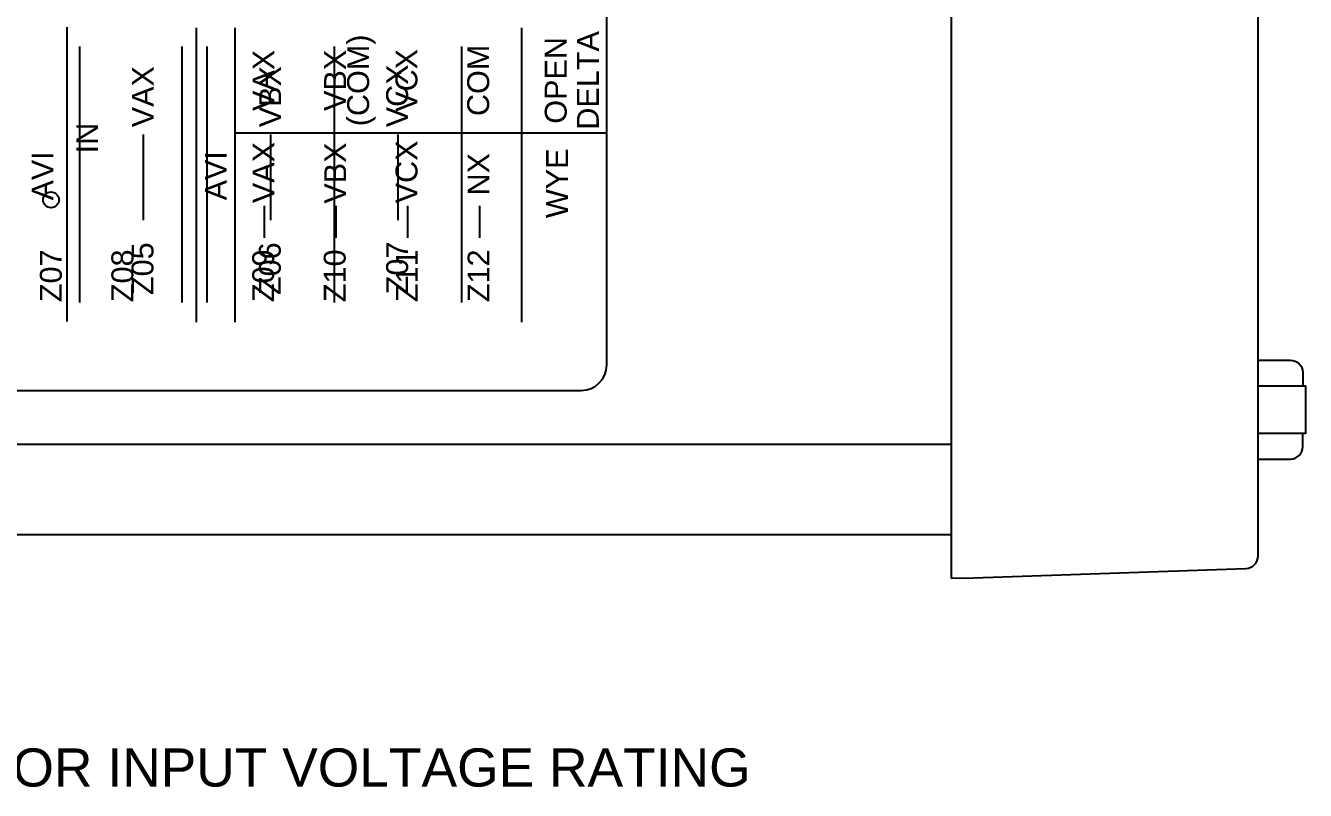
# Model space of a CAD drawing. Extents: x 0.3 to 23.7, y 0.2 to 17.8.
# Drawn here: x 11.704 to 15.726, y 0.765 to 3.17 of the extents above; entities that cross this region are included whole.
import ezdxf
from ezdxf.enums import TextEntityAlignment as Align

# ---------------------------------------------------------------- set-up
doc = ezdxf.new("R2010")
doc.units = 0
doc.header["$MEASUREMENT"] = 0
for name, color, linetype in [('5_01__81__3-PHASE_1_AMP_AC', 7, 'CONTINUOUS'), ('5_02__85__3-PHASE_5_AMP_AC', 7, 'CONTINUOUS'), ('5_03__82__3-PHASE_1_AMP_AC', 7, 'CONTINUOUS'), ('5_04__86__3-PHASE_5_AMP_AC', 7, 'CONTINUOUS'), ('5_05__L1__3-PHASE_1-NEUTRA', 7, 'CONTINUOUS'), ('6_00_____DWG', 7, 'CONTINUOUS')]:
    doc.layers.add(name, color=color, linetype=linetype)
doc.styles.add('ARIAL', font='arial.ttf')

msp = doc.modelspace()

# ---------------------------------------------------------------- linework, layer by layer
at = {"layer": '5_01__81__3-PHASE_1_AMP_AC'}
for points in [[(12.2419, 2.2377), (12.2419, 3.1627)], [(12.363, 2.2377), (12.363, 3.1627)], [(13.2638, 2.2377), (13.2638, 3.1627)], [(12.1969, 2.2992), (12.1969, 3.1043)], [(12.363, 2.8323), (13.5304, 2.8323)], [(12.4544, 2.6029), (12.4544, 2.5029)], [(12.6793, 2.6029), (12.6793, 2.5029)], [(12.9049, 2.6029), (12.9049, 2.5029)], [(13.1301, 2.6029), (13.1301, 2.5029)]]:
    msp.add_lwpolyline(points, dxfattribs=at)
msp.add_circle((11.7844, 2.622), 0.025, dxfattribs=at)
at = {"layer": '5_02__85__3-PHASE_5_AMP_AC'}
for points in [[(12.2419, 2.2377), (12.2419, 3.1627)], [(12.363, 2.2377), (12.363, 3.1627)], [(13.2638, 2.2377), (13.2638, 3.1627)], [(12.1969, 2.2992), (12.1969, 3.1043)], [(12.363, 2.8323), (13.5304, 2.8323)], [(12.4544, 2.6029), (12.4544, 2.5029)], [(12.6793, 2.6029), (12.6793, 2.5029)], [(12.9049, 2.6029), (12.9049, 2.5029)], [(13.1301, 2.6029), (13.1301, 2.5029)]]:
    msp.add_lwpolyline(points, dxfattribs=at)
msp.add_circle((11.7844, 2.622), 0.025, dxfattribs=at)
at = {"layer": '5_03__82__3-PHASE_1_AMP_AC'}
for points in [[(12.2419, 2.2377), (12.2419, 3.1627)], [(12.363, 2.2377), (12.363, 3.1627)], [(13.2638, 2.2377), (13.2638, 3.1627)], [(12.1969, 2.2992), (12.1969, 3.1043)], [(12.363, 2.8323), (13.5304, 2.8323)], [(12.4544, 2.6029), (12.4544, 2.5029)], [(12.6793, 2.6029), (12.6793, 2.5029)], [(12.9049, 2.6029), (12.9049, 2.5029)], [(13.1301, 2.6029), (13.1301, 2.5029)]]:
    msp.add_lwpolyline(points, dxfattribs=at)
msp.add_circle((11.7844, 2.622), 0.025, dxfattribs=at)
at = {"layer": '5_04__86__3-PHASE_5_AMP_AC'}
for points in [[(12.2419, 2.2377), (12.2419, 3.1627)], [(12.363, 2.2377), (12.363, 3.1627)], [(13.2638, 2.2377), (13.2638, 3.1627)], [(12.1969, 2.2992), (12.1969, 3.1043)], [(12.363, 2.8323), (13.5304, 2.8323)], [(12.4544, 2.6029), (12.4544, 2.5029)], [(12.6793, 2.6029), (12.6793, 2.5029)], [(12.9049, 2.6029), (12.9049, 2.5029)], [(13.1301, 2.6029), (13.1301, 2.5029)]]:
    msp.add_lwpolyline(points, dxfattribs=at)
msp.add_circle((11.7844, 2.622), 0.025, dxfattribs=at)
at = {"layer": '5_05__L1__3-PHASE_1-NEUTRA'}
for points in [[(11.8353, 2.2398), (11.8353, 3.1648)], [(11.8753, 2.2993), (11.8753, 3.1044)], [(12.2753, 2.2993), (12.2753, 3.1044)], [(12.6753, 2.2993), (12.6753, 3.1044)], [(13.0753, 2.2993), (13.0753, 3.1044)], [(12.0753, 2.5585), (12.0753, 2.8273)], [(12.4753, 2.5585), (12.4753, 2.8273)], [(12.8753, 2.5585), (12.8753, 2.8273)]]:
    msp.add_lwpolyline(points, dxfattribs=at)
at = {"layer": '6_00_____DWG'}
for points in [[(14.6123, 8.9874), (14.6123, 1.434), (14.6523, 1.4326), (15.5388, 1.4635, 0.404026), (15.5768, 1.5029), (15.5768, 8.9185, 0.404026), (15.5388, 8.9579), (14.6523, 8.9888), (14.6123, 8.9874)], [(13.4504, 8.3481), (9.7405, 8.3481, 0.414213), (9.6605, 8.2681), (9.6605, 2.1031, 0.414212), (9.7405, 2.0231), (13.4504, 2.0231, 0.414211), (13.5304, 2.1031), (13.5304, 8.2681, 0.414219)]]:
    msp.add_lwpolyline(points, format="xyb", close=True, dxfattribs=at)
msp.add_lwpolyline([(9.4932, 8.8524), (14.6123, 8.8524), (14.6123, 1.569), (9.4932, 1.569)], close=True, dxfattribs=at)
for points in [[(15.5768, 2.1181), (15.6783, 2.1181, -0.414214), (15.7177, 2.0787), (15.7177, 2.0376)], [(15.5768, 1.8071), (15.6783, 1.8071, 0.414214), (15.7177, 1.8464), (15.7177, 1.8876)]]:
    msp.add_lwpolyline(points, format="xyb", dxfattribs=at)
for points in [[(15.5768, 2.0376), (15.7256, 2.0376), (15.7256, 1.8876), (15.5768, 1.8876)], [(9.4932, 1.8544), (14.6123, 1.8544)]]:
    msp.add_lwpolyline(points, dxfattribs=at)

# ---------------------------------------------------------------- texts
at = {"layer": '5_01__81__3-PHASE_1_AMP_AC', "style": 'ARIAL'}
for s, p in [('DELTA', (13.5056, 2.9975)), ('(COM)', (12.7837, 2.9975)), ('COM', (13.1609, 2.9975)), ('OPEN', (13.4045, 2.9975)), ('VAX', (12.4864, 2.9975)), ('VBX', (12.7112, 2.9975)), ('VCX', (12.9357, 2.9975))]:
    msp.add_text(s, height=0.06883, rotation=90, dxfattribs=at).set_placement(p, align=Align.CENTER)
for s, height, p in [('IN', 0.06883, (11.9324, 2.7682)), ('VAX', 0.06883, (12.4864, 2.6116)), ('VBX', 0.06883, (12.7116, 2.6099)), ('VCX', 0.06883, (12.9357, 2.611)), ('WYE', 0.06883, (13.4089, 2.5645)), ('AVI', 0.06846, (12.3361, 2.6205)), ('NX', 0.06883, (13.162, 2.6356)), ('Z07', 0.06883, (11.8182, 2.3004)), ('Z08', 0.06883, (12.0429, 2.3004)), ('Z09', 0.06883, (12.4853, 2.3004)), ('Z10', 0.06883, (12.7101, 2.3004)), ('Z11', 0.06883, (12.9368, 2.3004)), ('Z12', 0.06883, (13.162, 2.3004))]:
    msp.add_text(s, height=height, rotation=90, dxfattribs=at).set_placement(p)
at = {"layer": '5_02__85__3-PHASE_5_AMP_AC', "style": 'ARIAL'}
for s, p in [('DELTA', (13.5056, 2.9975)), ('(COM)', (12.7837, 2.9975)), ('COM', (13.1609, 2.9975)), ('OPEN', (13.4045, 2.9975)), ('VAX', (12.4864, 2.9975)), ('VBX', (12.7112, 2.9975)), ('VCX', (12.9357, 2.9975))]:
    msp.add_text(s, height=0.06883, rotation=90, dxfattribs=at).set_placement(p, align=Align.CENTER)
for s, height, p in [('IN', 0.06883, (11.9324, 2.7682)), ('VAX', 0.06883, (12.4864, 2.6116)), ('VBX', 0.06883, (12.7116, 2.6099)), ('VCX', 0.06883, (12.9357, 2.611)), ('WYE', 0.06883, (13.4089, 2.5645)), ('AVI', 0.06846, (12.3361, 2.6205)), ('NX', 0.06883, (13.162, 2.6356)), ('Z07', 0.06883, (11.8182, 2.3004)), ('Z08', 0.06883, (12.0429, 2.3004)), ('Z09', 0.06883, (12.4853, 2.3004)), ('Z10', 0.06883, (12.7101, 2.3004)), ('Z11', 0.06883, (12.9368, 2.3004)), ('Z12', 0.06883, (13.162, 2.3004))]:
    msp.add_text(s, height=height, rotation=90, dxfattribs=at).set_placement(p)
at = {"layer": '5_03__82__3-PHASE_1_AMP_AC', "style": 'ARIAL'}
for s, p in [('DELTA', (13.5056, 2.9975)), ('(COM)', (12.7837, 2.9975)), ('COM', (13.1609, 2.9975)), ('OPEN', (13.4045, 2.9975)), ('VAX', (12.4864, 2.9975)), ('VBX', (12.7112, 2.9975)), ('VCX', (12.9357, 2.9975))]:
    msp.add_text(s, height=0.06883, rotation=90, dxfattribs=at).set_placement(p, align=Align.CENTER)
for s, height, p in [('IN', 0.06883, (11.9324, 2.7682)), ('VAX', 0.06883, (12.4864, 2.6116)), ('VBX', 0.06883, (12.7116, 2.6099)), ('VCX', 0.06883, (12.9357, 2.611)), ('WYE', 0.06883, (13.4089, 2.5645)), ('AVI', 0.06846, (12.3361, 2.6205)), ('NX', 0.06883, (13.162, 2.6356)), ('Z07', 0.06883, (11.8182, 2.3004)), ('Z08', 0.06883, (12.0429, 2.3004)), ('Z09', 0.06883, (12.4853, 2.3004)), ('Z10', 0.06883, (12.7101, 2.3004)), ('Z11', 0.06883, (12.9368, 2.3004)), ('Z12', 0.06883, (13.162, 2.3004))]:
    msp.add_text(s, height=height, rotation=90, dxfattribs=at).set_placement(p)
at = {"layer": '5_04__86__3-PHASE_5_AMP_AC', "style": 'ARIAL'}
for s, p in [('DELTA', (13.5056, 2.9975)), ('(COM)', (12.7837, 2.9975)), ('COM', (13.1609, 2.9975)), ('OPEN', (13.4045, 2.9975)), ('VAX', (12.4864, 2.9975)), ('VBX', (12.7112, 2.9975)), ('VCX', (12.9357, 2.9975))]:
    msp.add_text(s, height=0.06883, rotation=90, dxfattribs=at).set_placement(p, align=Align.CENTER)
for s, height, p in [('IN', 0.06883, (11.9324, 2.7682)), ('VAX', 0.06883, (12.4864, 2.6116)), ('VBX', 0.06883, (12.7116, 2.6099)), ('VCX', 0.06883, (12.9357, 2.611)), ('WYE', 0.06883, (13.4089, 2.5645)), ('AVI', 0.06846, (12.3361, 2.6205)), ('NX', 0.06883, (13.162, 2.6356)), ('Z07', 0.06883, (11.8182, 2.3004)), ('Z08', 0.06883, (12.0429, 2.3004)), ('Z09', 0.06883, (12.4853, 2.3004)), ('Z10', 0.06883, (12.7101, 2.3004)), ('Z11', 0.06883, (12.9368, 2.3004)), ('Z12', 0.06883, (13.162, 2.3004))]:
    msp.add_text(s, height=height, rotation=90, dxfattribs=at).set_placement(p)
at = {"layer": '5_05__L1__3-PHASE_1-NEUTRA', "style": 'ARIAL'}
for s, height, p in [('VAX', 0.06883, (12.1073, 2.8501)), ('VBX', 0.06883, (12.5073, 2.8501)), ('VCX', 0.06883, (12.9062, 2.8501)), ('AVI', 0.06846, (11.7921, 2.6202)), ('Z05', 0.06883, (12.1062, 2.3226)), ('Z06', 0.06883, (12.5062, 2.3226)), ('Z07', 0.06883, (12.9062, 2.3252))]:
    msp.add_text(s, height=height, rotation=90, dxfattribs=at).set_placement(p)
at = {"layer": '6_00_____DWG', "style": 'ARIAL'}
msp.add_text('‡   SEE DOCUMENTATION FOR INPUT VOLTAGE RATING', height=0.12, dxfattribs=at).set_placement((9.4188, 0.7775))

doc.saveas('drawing.dxf')
